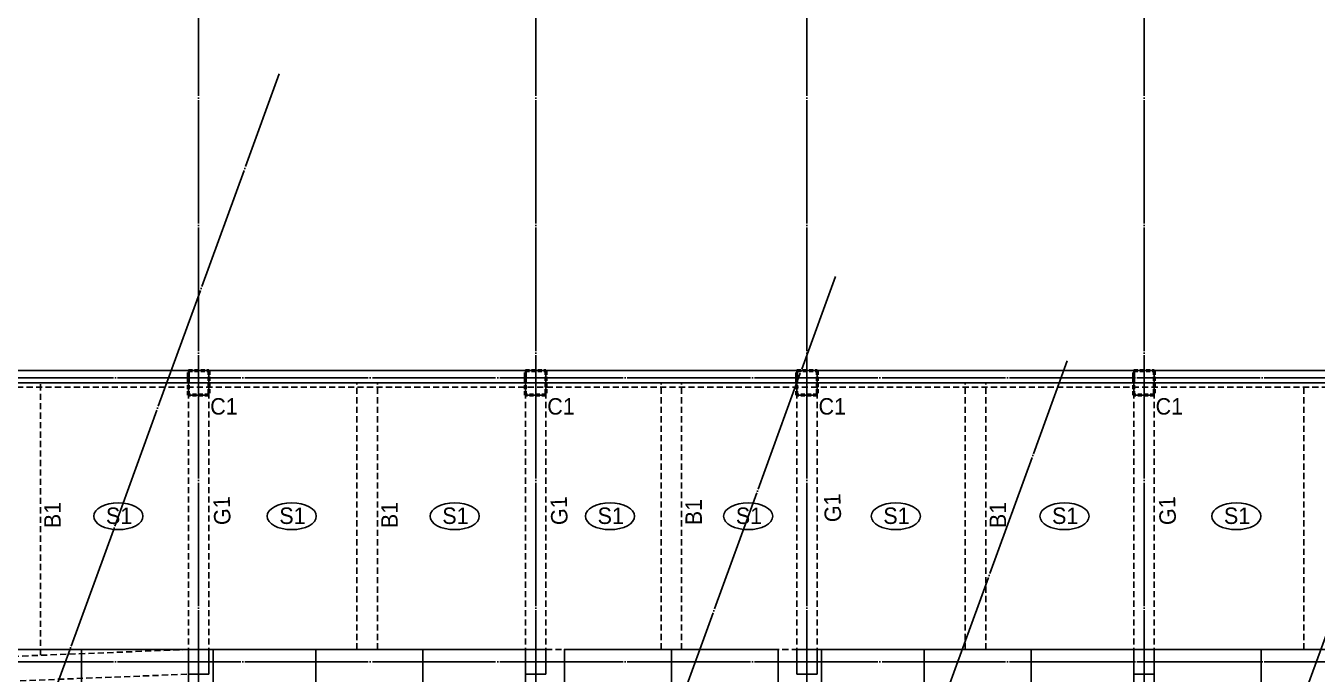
# Model space of a CAD drawing. Extents: x -1102843 to -854660, y -1929973 to -1754472.
# Drawn here: x -959504 to -928088, y -1820040 to -1804280 of the extents above; entities that cross this region are included whole.
import ezdxf
from ezdxf.enums import TextEntityAlignment as Align

# ---------------------------------------------------------------- set-up
doc = ezdxf.new("R2010")
doc.units = 0
doc.header["$LTSCALE"] = 100
doc.header["$MEASUREMENT"] = 0
for name, pattern in [('CEN', [62, 60, -1, 0, -1]), ('HID', [2.3, 1.5, -0.8]), ('HIDDEN', [0.375, 0.25, -0.125])]:
    doc.linetypes.add(name, pattern=pattern)
doc.layers.get('0').update_dxf_attribs({"linetype": 'CONTINUOUS'})
for name, color, linetype in [('!!0-BEAM', 6, 'HID'), ('!!0-BEAM-N', 1, 'HIDDEN'), ('!!0-Cen', 174, 'CEN'), ('!!0-COLUMN', 41, 'CONTINUOUS'), ('!!0-COLUMN-N', 2, 'CONTINUOUS'), ('!!0-GIRDER', 3, 'HID'), ('!!0-GIRDER-N', 3, 'CONTINUOUS'), ('!!0-WALL', 2, 'CONTINUOUS'), ('000_주차라인', 251, 'CONTINUOUS')]:
    doc.layers.add(name, color=color, linetype=linetype)
doc.layers.add('!!0-하부골조', color=5, linetype='HIDDEN', lineweight=50)
doc.styles.add('굴림', font='Gulim.ttf')

msp = doc.modelspace()

# ---------------------------------------------------------------- linework, layer by layer
at = {"layer": '!!0-BEAM'}
for p, q in [((-959149.6, -1819581.6, 0), (-959149.6, -1812961, 0)), ((-951449.6, -1819439.6, 0), (-951449.6, -1812961, 0)), ((-950949.6, -1819439.6, 0), (-950949.6, -1812961, 0)), ((-944049.6, -1819439.6, 0), (-944049.6, -1812961, 0)), ((-943549.6, -1819439.6, 0), (-943549.6, -1812961, 0)), ((-936649.6, -1819439.6, 0), (-936649.6, -1812961, 0)), ((-936149.6, -1819439.6, 0), (-936149.6, -1812961, 0)), ((-928415.6, -1819439.6, 0), (-928415.6, -1813061, 0))]:
    msp.add_line(p, q, dxfattribs=at)
at = {"layer": '!!0-Cen', "ltscale": 0.5}
for p, q in [((-955299.6, -1796784.4, 0), (-955299.6, -1845684.4, 0)), ((-947099.6, -1796784.4, 0), (-947099.6, -1845684.4, 0)), ((-940499.6, -1796784.4, 0), (-940499.6, -1845684.4, 0)), ((-932299.6, -1796784.4, 0), (-932299.6, -1845684.4, 0)), ((-973245.5, -1860139.4, 0), (-953339.9, -1805449.3, 0)), ((-959713.9, -1865064.5, 0), (-939808.3, -1810374.4, 0)), ((-954075.7, -1867116.6, 0), (-934170.2, -1812426.5, 0)), ((-978974.9, -1812839.6, 0), (-898539, -1812839.6, 0)), ((-946370.3, -1869921.2, 0), (-926464.7, -1815231.1, 0)), ((-978974.9, -1819739.6, 0), (-898539, -1819739.6, 0))]:
    msp.add_line(p, q, dxfattribs=at)
at = {"layer": '!!0-COLUMN'}
for p, q in [((-955549.6, -1820039.6, 0), (-955549.6, -1819439.6, 0)), ((-955549.6, -1819439.6, 0), (-955049.6, -1819439.6, 0)), ((-955049.6, -1819439.6, 0), (-955049.6, -1820039.6, 0)), ((-947349.6, -1820039.6, 0), (-947349.6, -1819439.6, 0)), ((-947349.6, -1819439.6, 0), (-946849.6, -1819439.6, 0)), ((-946849.6, -1819439.6, 0), (-946849.6, -1820039.6, 0)), ((-940749.6, -1820039.6, 0), (-940749.6, -1819439.6, 0)), ((-940749.6, -1819439.6, 0), (-940249.6, -1819439.6, 0)), ((-940249.6, -1819439.6, 0), (-940249.6, -1820039.6, 0)), ((-932549.6, -1820039.6, 0), (-932549.6, -1819439.6, 0)), ((-932549.6, -1819439.6, 0), (-932049.6, -1819439.6, 0)), ((-932049.6, -1819439.6, 0), (-932049.6, -1820039.6, 0)), ((-955049.6, -1820039.6, 0), (-955549.6, -1820039.6, 0)), ((-946849.6, -1820039.6, 0), (-947349.6, -1820039.6, 0)), ((-940249.6, -1820039.6, 0), (-940749.6, -1820039.6, 0)), ((-932049.6, -1820039.6, 0), (-932549.6, -1820039.6, 0))]:
    msp.add_line(p, q, dxfattribs=at)
at = {"layer": '!!0-GIRDER'}
for p, q in [((-925755.6, -1812661, 0), (-973308, -1812661, 0)), ((-955549.6, -1812961, 0), (-955549.6, -1819439.6, 0)), ((-955049.6, -1812961, 0), (-955049.6, -1819439.6, 0)), ((-947349.6, -1812961, 0), (-947349.6, -1819439.6, 0)), ((-946849.6, -1812961, 0), (-946849.6, -1819439.6, 0)), ((-940749.6, -1812961, 0), (-940749.6, -1819439.6, 0)), ((-940249.6, -1812961, 0), (-940249.6, -1819439.6, 0)), ((-932549.6, -1812961, 0), (-932549.6, -1819439.6, 0)), ((-932049.6, -1812961, 0), (-932049.6, -1819439.6, 0)), ((-925755.6, -1813061, 0), (-973308, -1813061, 0)), ((-963268.7, -1819743.9, 0), (-955549.6, -1819439.6, 0)), ((-955049.6, -1819439.6, 0), (-947349.6, -1819439.6, 0)), ((-946849.6, -1819439.6, 0), (-940749.6, -1819439.6, 0)), ((-940249.6, -1819439.6, 0), (-932549.6, -1819439.6, 0)), ((-932049.6, -1819439.6, 0), (-925748.6, -1819439.6, 0)), ((-962629.8, -1820319.2, 0), (-955526, -1820039.2, 0))]:
    msp.add_line(p, q, dxfattribs=at)
at = {"layer": '!!0-WALL'}
for p, q in [((-973308, -1812661, 0), (-925755.6, -1812661, 0)), ((-973174.4, -1812961, 0), (-915805.6, -1812961, 0))]:
    msp.add_line(p, q, dxfattribs=at)
at = {"layer": '!!0-WALL', "elevation": 0}
for points in [[(-955549.6, -1812661), (-955049.6, -1812661), (-955049.6, -1813261), (-955549.6, -1813261)], [(-947349.6, -1812661), (-946849.6, -1812661), (-946849.6, -1813261), (-947349.6, -1813261)], [(-940749.6, -1812661), (-940249.6, -1812661), (-940249.6, -1813261), (-940749.6, -1813261)], [(-932549.6, -1812661), (-932049.6, -1812661), (-932049.6, -1813261), (-932549.6, -1813261)]]:
    msp.add_lwpolyline(points, close=True, dxfattribs=at)
at = {"layer": '!!0-하부골조', "ltscale": 4, "elevation": 0}
for points in [[(-955549.6, -1812661), (-955049.6, -1812661), (-955049.6, -1813261), (-955549.6, -1813261)], [(-947349.6, -1812661), (-946849.6, -1812661), (-946849.6, -1813261), (-947349.6, -1813261)], [(-940749.6, -1812661), (-940249.6, -1812661), (-940249.6, -1813261), (-940749.6, -1813261)], [(-932549.6, -1812661), (-932049.6, -1812661), (-932049.6, -1813261), (-932549.6, -1813261)]]:
    msp.add_lwpolyline(points, close=True, dxfattribs=at)
for centre in [(-957253, -1816200.3, 0), (-953035, -1816200.3, 0), (-949070, -1816200.3, 0), (-945292, -1816200.3, 0), (-941928.8, -1816200.3, 0), (-938340, -1816200.3, 0), (-934235, -1816200.3, 0), (-930054, -1816200.3, 0)]:
    msp.add_ellipse(centre, major_axis=(598, 0), ratio=0.5467853)
at = {"layer": '000_주차라인', "elevation": 0}
for points in [[(-958149.6, -1824639.6), (-958149.6, -1819439.6), (-960749.6, -1819439.6), (-960749.6, -1824639.6)], [(-955549.6, -1824639.6), (-955549.6, -1819439.6), (-958149.6, -1819439.6), (-958149.6, -1824639.6)], [(-949849.6, -1824639.6), (-949849.6, -1819439.6), (-952449.6, -1819439.6), (-952449.6, -1824639.6)], [(-943799.6, -1824639.6), (-943799.6, -1819439.6), (-946399.6, -1819439.6), (-946399.6, -1824639.6)], [(-941199.6, -1824639.6), (-941199.6, -1819439.6), (-943799.6, -1819439.6), (-943799.6, -1824639.6)], [(-935049.6, -1824639.6), (-935049.6, -1819439.6), (-937649.6, -1819439.6), (-937649.6, -1824639.6)], [(-929449.6, -1824639.6), (-929449.6, -1819439.6), (-932049.6, -1819439.6), (-932049.6, -1824639.6)], [(-926849.6, -1824639.6), (-926849.6, -1819439.6), (-929449.6, -1819439.6), (-929449.6, -1824639.6)]]:
    msp.add_lwpolyline(points, close=True, dxfattribs=at)
at = {"layer": '000_주차라인', "linetype": 'Continuous', "elevation": 0}
for points in [[(-952449.6, -1824439.6), (-952449.6, -1819439.6), (-954949.6, -1819439.6), (-954949.6, -1824439.6)], [(-947349.6, -1824439.6), (-947349.6, -1819439.6), (-949849.6, -1819439.6), (-949849.6, -1824439.6)], [(-937649.6, -1824439.6), (-937649.6, -1819439.6), (-940149.6, -1819439.6), (-940149.6, -1824439.6)], [(-932549.6, -1824439.6), (-932549.6, -1819439.6), (-935049.6, -1819439.6), (-935049.6, -1824439.6)]]:
    msp.add_lwpolyline(points, close=True, dxfattribs=at)

# ---------------------------------------------------------------- texts
at = {"layer": '!!0-BEAM-N', "style": '굴림'}
for p in [(-958656.9, -1816170.6, 0), (-950456.9, -1816170.6, 0), (-943056.9, -1816099.7, 0), (-935656.9, -1816170.6, 0)]:
    msp.add_text('B1', height=400, rotation=90, dxfattribs=at).set_placement(p, align=Align.CENTER)
at = {"layer": '!!0-COLUMN-N', "style": '굴림'}
for p in [(-954684.2, -1813730.3, 0), (-946484.2, -1813730.3, 0), (-939884.2, -1813730.3, 0), (-931684.2, -1813730.3, 0)]:
    msp.add_text('C1', height=400, dxfattribs=at).set_placement(p, align=Align.CENTER)
at = {"layer": '!!0-GIRDER-N', "style": '굴림'}
for p in [(-954532, -1816059.9), (-946332, -1816059.9), (-939677.5, -1815989), (-931532, -1816059.9)]:
    msp.add_text('G1', height=400, rotation=92.03973, dxfattribs=at).set_placement(p, align=Align.CENTER)
at = {"style": '굴림'}
for p in [(-957235.2, -1816389, 0), (-953017.3, -1816389, 0), (-949052.3, -1816389, 0), (-945274.3, -1816389, 0), (-941911.1, -1816389, 0), (-938322.3, -1816389, 0), (-934217.3, -1816389, 0), (-930036.3, -1816389, 0)]:
    msp.add_text('S1', height=400, dxfattribs=at).set_placement(p, align=Align.CENTER)

doc.saveas('drawing.dxf')
